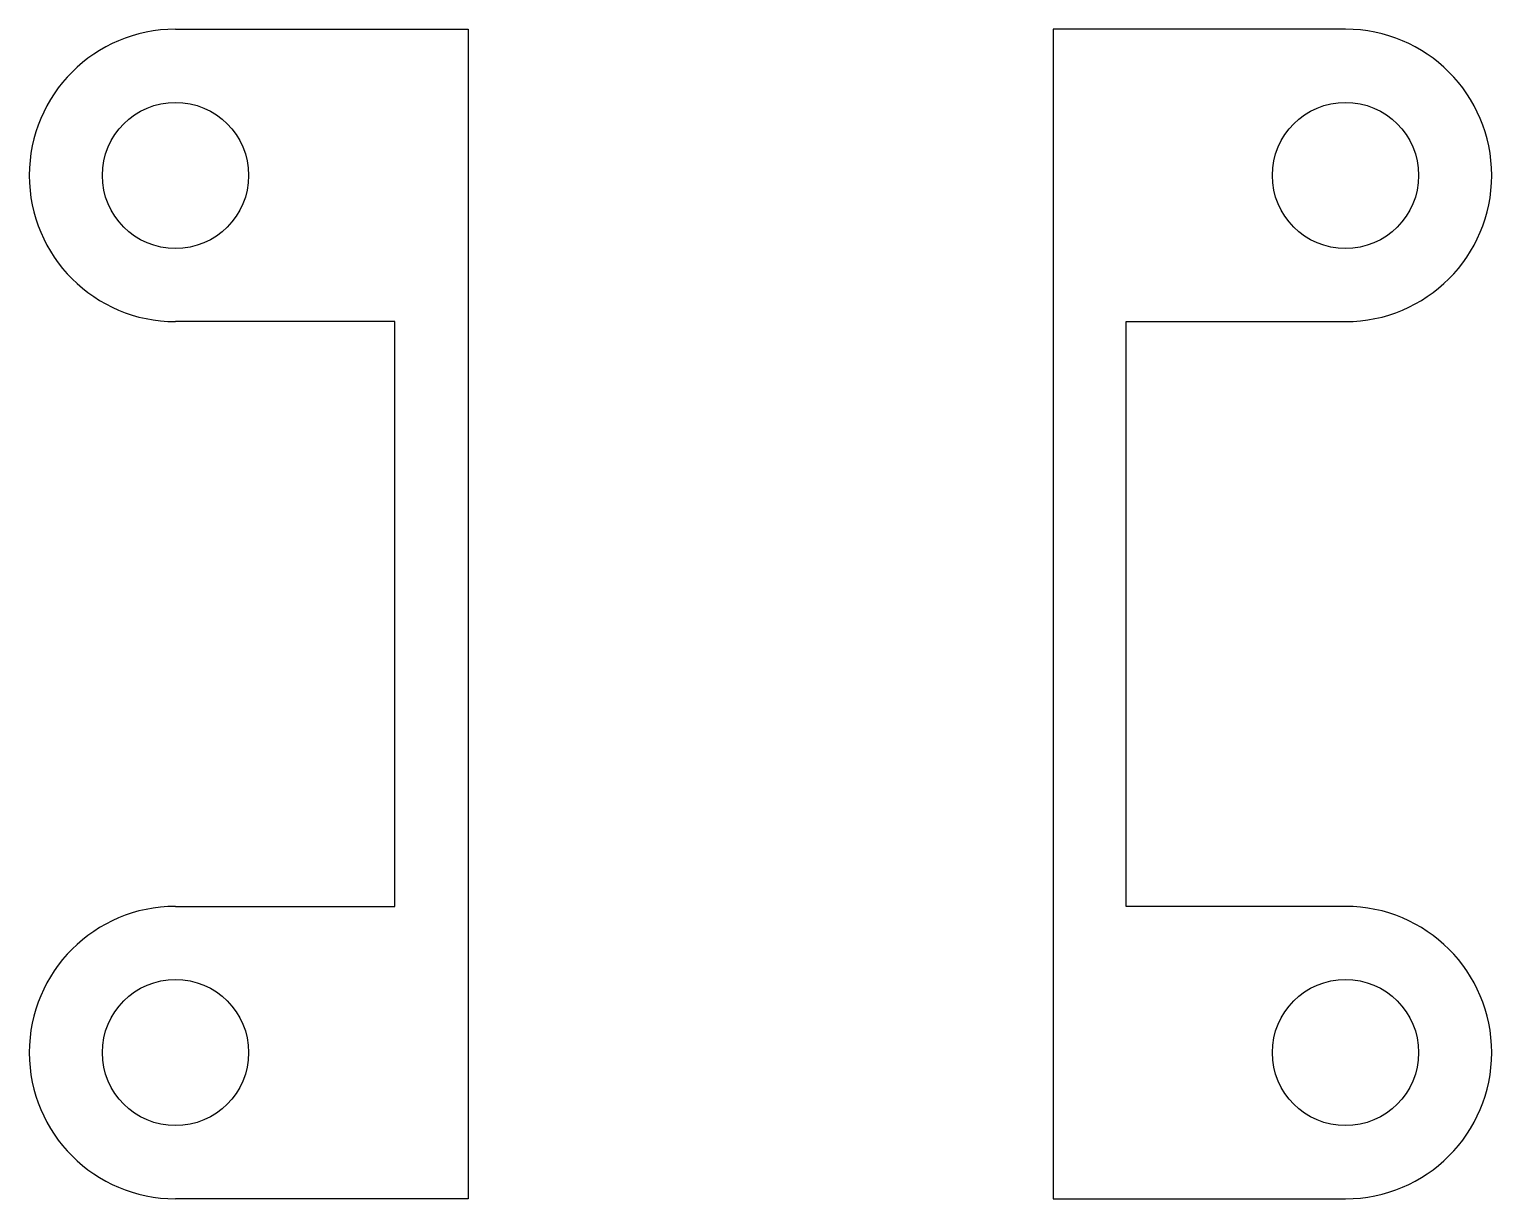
# Model space of a CAD drawing. Header units: metres. Extents: x -100 to 100, y 0 to 160.
import ezdxf

# ---------------------------------------------------------------- set-up
doc = ezdxf.new("R2010")
doc.units = ezdxf.units.M

msp = doc.modelspace()

# ---------------------------------------------------------------- linework, layer by layer
at = {"layer": 'PARAMETRIX'}
for p, q in [((-80, 160), (-40, 160)), ((-40, 160), (-40, 0)), ((80, 160), (40, 160)), ((40, 160), (40, 0)), ((-50, 120), (-80, 120)), ((-50, 40), (-50, 120)), ((50, 40), (50, 120)), ((50, 120), (80, 120)), ((-80, 40), (-50, 40)), ((80, 40), (50, 40)), ((-40, 0), (-80, 0)), ((40, 0), (80, 0))]:
    msp.add_line(p, q, dxfattribs=at)
for centre in [(-80, 140), (80, 140), (-80, 20), (80, 20)]:
    msp.add_circle(centre, 10, dxfattribs=at)
for centre, start, end in [((-80, 140), 90, 270), ((80, 140), 270, 90), ((-80, 20), 90, 270), ((80, 20), 270, 90)]:
    msp.add_arc(centre, 20, start, end, dxfattribs=at)

doc.saveas('drawing.dxf')
